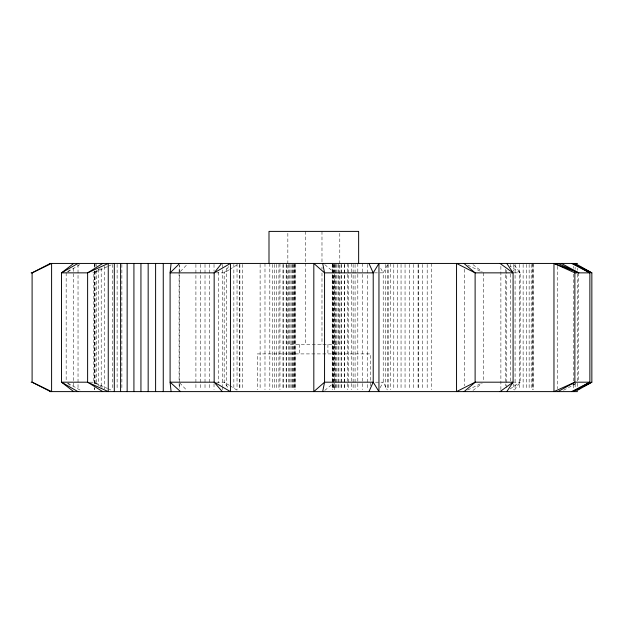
<?xml version="1.0" encoding="UTF-8"?>
<svg xmlns="http://www.w3.org/2000/svg" width="623" height="623" viewBox="0 0 623 623"><rect width="100%" height="100%" fill="white"/><g stroke="black" fill="none" stroke-linecap="round" stroke-linejoin="round"><path stroke-width="0.47" stroke-dasharray="3.12 2.34" d="M179.105 271.916L179.276 265.32L179.323 388.697M334.278 389.725L334.66 383.129M387.288 265.149L383.207 272.858L383.207 382.187L387.288 389.897M380.155 387.685L383.207 382.187L374.345 382.187M228.672 266.574L224.171 272.858L224.171 382.187L228.61 388.472M514.473 390.037L520.158 382.187L520.158 272.858L514.473 265.001M180.366 271.511L186.814 264.783M324.739 390.434L333.289 383.363M67.642 271.683L70.609 269.323M472.982 390.434L482.132 383.363M510.003 388.993L520.158 382.187L514.325 382.187M100.147 268.669L93.824 272.858L90.989 272.858M228.991 269.884L224.171 272.858L216.485 272.858M229.794 269.385L237.028 264.923M67.806 271.869L80.959 263.926M563.55 390.263L576.828 383.083M467.663 389.975L481.976 383.005M107.475 266.574L93.824 272.858L93.824 382.187L104.197 388.635M108.332 266.185L111.743 264.611M572.366 384.936L576.734 382.974M374.345 272.858L383.207 272.858L380.155 267.36M514.325 272.858L520.158 272.858L510.003 266.052M90.039 382.187L93.824 382.187L107.475 388.472M216.485 382.187L224.171 382.187L228.991 385.162M108.332 388.861L110.886 390.037M467.663 265.071L481.135 271.628M67.821 383.129L80.312 390.2M229.794 385.66L237.028 390.123M472.982 264.611L482.132 271.683M67.642 383.363L71.357 386.307M324.739 264.611L333.289 271.683M179.712 382.857L186.698 390.263M334.224 264.378L334.66 271.916M179.105 383.129L179.253 388.783M578.487 272.858L578.487 381.221M577.521 268.287L577.521 270.234M577.521 274.112L577.521 386.758M575.13 267.322L575.13 269.261M575.13 383.846L575.13 387.724M573.331 266.348L573.331 268.287M573.331 274.112L573.331 383.846M573.331 384.812L573.331 388.697M557.492 266.348L557.492 388.697M533.156 263.436L533.156 389.671M533.015 264.401L533.015 389.671M532.548 263.436L532.548 389.671M531.201 264.401L531.201 389.671M529.145 264.401L529.145 389.671M526.435 264.401L526.435 389.671M523.133 264.401L523.133 389.671M519.317 264.401L519.317 389.671M515.081 264.401L515.081 389.671M513.336 264.401L513.336 271.2M513.336 383.846L513.336 389.671M510.525 264.401L510.525 266.348M510.525 274.112L510.525 380.926M506.772 270.234L506.772 387.724M505.751 269.261L505.751 385.785M500.884 266.348L500.884 389.671M483.658 272.858L483.658 381.221M464.291 269.261L464.291 385.785M431.723 263.436L431.723 389.671M427.183 264.401L427.183 389.671M422.628 264.401L422.628 389.671M418.274 264.401L418.274 389.671M418.088 264.401L418.088 389.671M413.617 264.401L413.617 389.671M409.256 264.401L409.256 389.671M405.051 264.401L405.051 389.671M401.048 264.401L401.048 389.671M397.279 264.401L397.279 389.671M393.791 264.401L393.791 389.671M390.605 263.436L390.605 389.671M388.199 264.401L388.199 389.671M387.763 264.401L387.763 389.671M385.287 264.401L385.287 389.671M370.366 385.808L370.366 353.911L257.268 353.911L257.268 389.679M367.523 264.401L367.523 389.671M362.648 263.436L362.648 389.671M357.812 263.436L357.812 389.671M355.079 264.401L355.079 389.671M353.132 264.401L353.132 389.671M351.247 263.436L351.247 389.671M348.716 264.401L348.716 389.671M347.681 263.436L347.681 389.671M344.667 264.401L344.667 389.671M344.41 264.401L344.41 389.671M341.482 264.401L341.482 389.671M341.085 264.401L341.085 389.671M339.792 233.321L339.792 264.253M339.792 265.219L339.792 344.488L287.842 344.488L287.842 265.219M338.904 264.401L338.904 389.671M338.048 264.401L338.048 389.671M336.724 264.401L336.724 389.671M335.641 264.401L335.641 389.671M334.948 264.401L334.948 389.671M334.715 273.824L334.715 381.221M333.92 264.401L333.92 389.671M333.593 264.401L333.593 389.671M332.923 264.401L332.923 389.671M332.666 264.401L332.666 389.671M332.223 263.436L332.223 389.671M327.916 344.488L327.916 353.911M321.982 231.39L321.982 262.322M321.982 267.158L321.982 269.089M321.982 272.952L321.982 344.488M305.659 231.39L305.659 262.322M305.659 263.288L305.659 344.488M299.718 344.488L299.718 353.911M295.411 264.401L295.419 389.671M294.967 263.436L294.967 389.671M294.718 264.401L294.718 389.671M294.04 264.401L294.04 389.671M293.713 264.401L293.713 389.671M292.693 264.401L292.693 389.671M291.992 264.401L291.992 389.671M290.918 264.401L290.918 389.671M289.586 264.401L289.586 389.671M288.729 264.401L288.729 389.671M287.842 233.321L287.842 264.253M286.557 264.401L286.557 389.671M286.159 264.401L286.159 389.671M283.224 264.401L283.224 389.671M282.974 264.401L282.974 389.671M279.961 263.436L279.961 389.671M278.925 264.401L278.925 389.671M276.394 264.401L276.394 389.671M274.502 264.401L274.502 389.671M272.555 264.401L272.555 389.671M269.821 263.436L269.821 389.671M264.985 263.436L264.985 389.671M260.118 264.401L260.118 389.671M242.355 264.401L242.355 389.671M239.878 264.401L239.878 389.671M239.442 264.401L239.442 389.671M237.036 263.436L237.036 389.671M233.851 264.401L233.851 389.671M226.585 268.287L226.585 386.758M222.582 264.401L222.582 385.785M222.582 386.758L222.582 389.671M218.377 272.173L218.377 382.872M214.024 264.401L214.024 271.2M214.024 383.846L214.024 389.671M209.359 264.401L209.359 389.671M205.014 264.401L205.014 389.671M200.45 264.401L200.45 389.671M195.91 264.401L195.91 389.671M179.081 272.858L179.081 381.221M121.882 264.401L121.882 389.671M117.116 264.401L117.116 389.671M112.561 264.401L112.561 389.671M104.508 266.348L104.508 388.697M101.199 268.287L101.199 386.758M98.489 269.261L98.489 385.785M96.44 264.401L96.44 266.348M96.44 270.234L96.44 384.812M95.093 263.436L95.093 266.348M95.093 271.2L95.093 384.812M94.626 264.401L94.626 267.322M94.626 271.2L94.626 383.846M94.626 387.724L94.626 389.671M94.478 263.436L94.478 267.322M94.478 271.2L94.478 383.846M94.478 387.724L94.478 389.671M78.031 264.401L78.031 389.671M73.678 268.287L73.678 386.758M66.163 272.858L66.163 381.221"/><path stroke-width="0.93" d="M171.091 263.436L170.095 272.858L170.095 382.187L171.091 391.61M322.683 391.61L324.56 382.187L324.56 272.858L322.683 263.436M368.941 391.61L373.216 382.187L373.216 272.858L368.941 263.436M506.772 391.61L513.087 382.187L513.087 272.858L506.772 263.436M221.656 263.436L214.164 272.858L214.164 382.187L222.302 391.61M179.704 263.436L170.095 272.858L214.164 272.858L230.455 263.436L230.455 391.61L214.164 382.187L170.095 382.187L180.538 391.61M464.088 391.61L475.256 382.187M73.678 263.436L61.513 272.858L61.513 382.187L73.678 391.61M500.004 391.61L513.087 382.187L475.115 382.187L456.55 391.61L456.55 263.436L475.115 272.858L513.087 272.858L500.004 263.436M102.725 263.436L87.617 272.858L61.513 272.858L77.906 263.436M573.331 391.61L589.872 382.187L589.872 272.858L573.331 263.436M576.805 390.668L591.85 382.187L591.85 272.858L575.13 263.436M557.928 391.61L574.865 382.187L589.872 382.187L571.54 391.61M50.533 391.61L32.1 382.187L32.1 272.858L50.292 263.436M578.027 389.367L579.756 388.472M584.078 386.221L591.85 382.187M32.1 272.858L51.6 263.436L51.6 391.61L32.1 382.187L31.15 382.187M49.466 263.436L577.521 263.436M31.15 272.858L32.248 272.858M574.865 272.858L574.865 382.187L553.964 391.61L553.964 263.436L574.865 272.858L589.872 272.858L571.54 263.436M49.708 391.61L577.521 391.61M553.964 263.436L578.837 272.858L561.401 263.436M557.928 263.436L578.728 272.858M579.756 266.574L591.85 272.858M77.906 391.61L61.513 382.187L87.617 382.187L108.254 391.61L108.254 263.436L87.617 272.858L87.617 382.187L102.725 391.61M463.948 263.436L475.115 272.858L475.115 382.187M358.646 263.436L358.646 231.39L268.996 231.39L268.996 263.436M163.257 263.436L163.257 391.61M155.61 263.436L155.61 391.61M148.165 263.436L148.165 391.61M140.938 263.436L140.938 391.61M133.922 263.436L133.922 391.61M127.147 263.436L127.147 391.61M120.597 263.436L120.597 391.61M114.305 263.436L114.305 391.61M378.955 263.436L373.216 272.858L324.56 272.858L313.821 263.436L313.821 391.61L324.56 382.187L373.216 382.187L378.955 391.61L378.955 263.436"/></g></svg>
